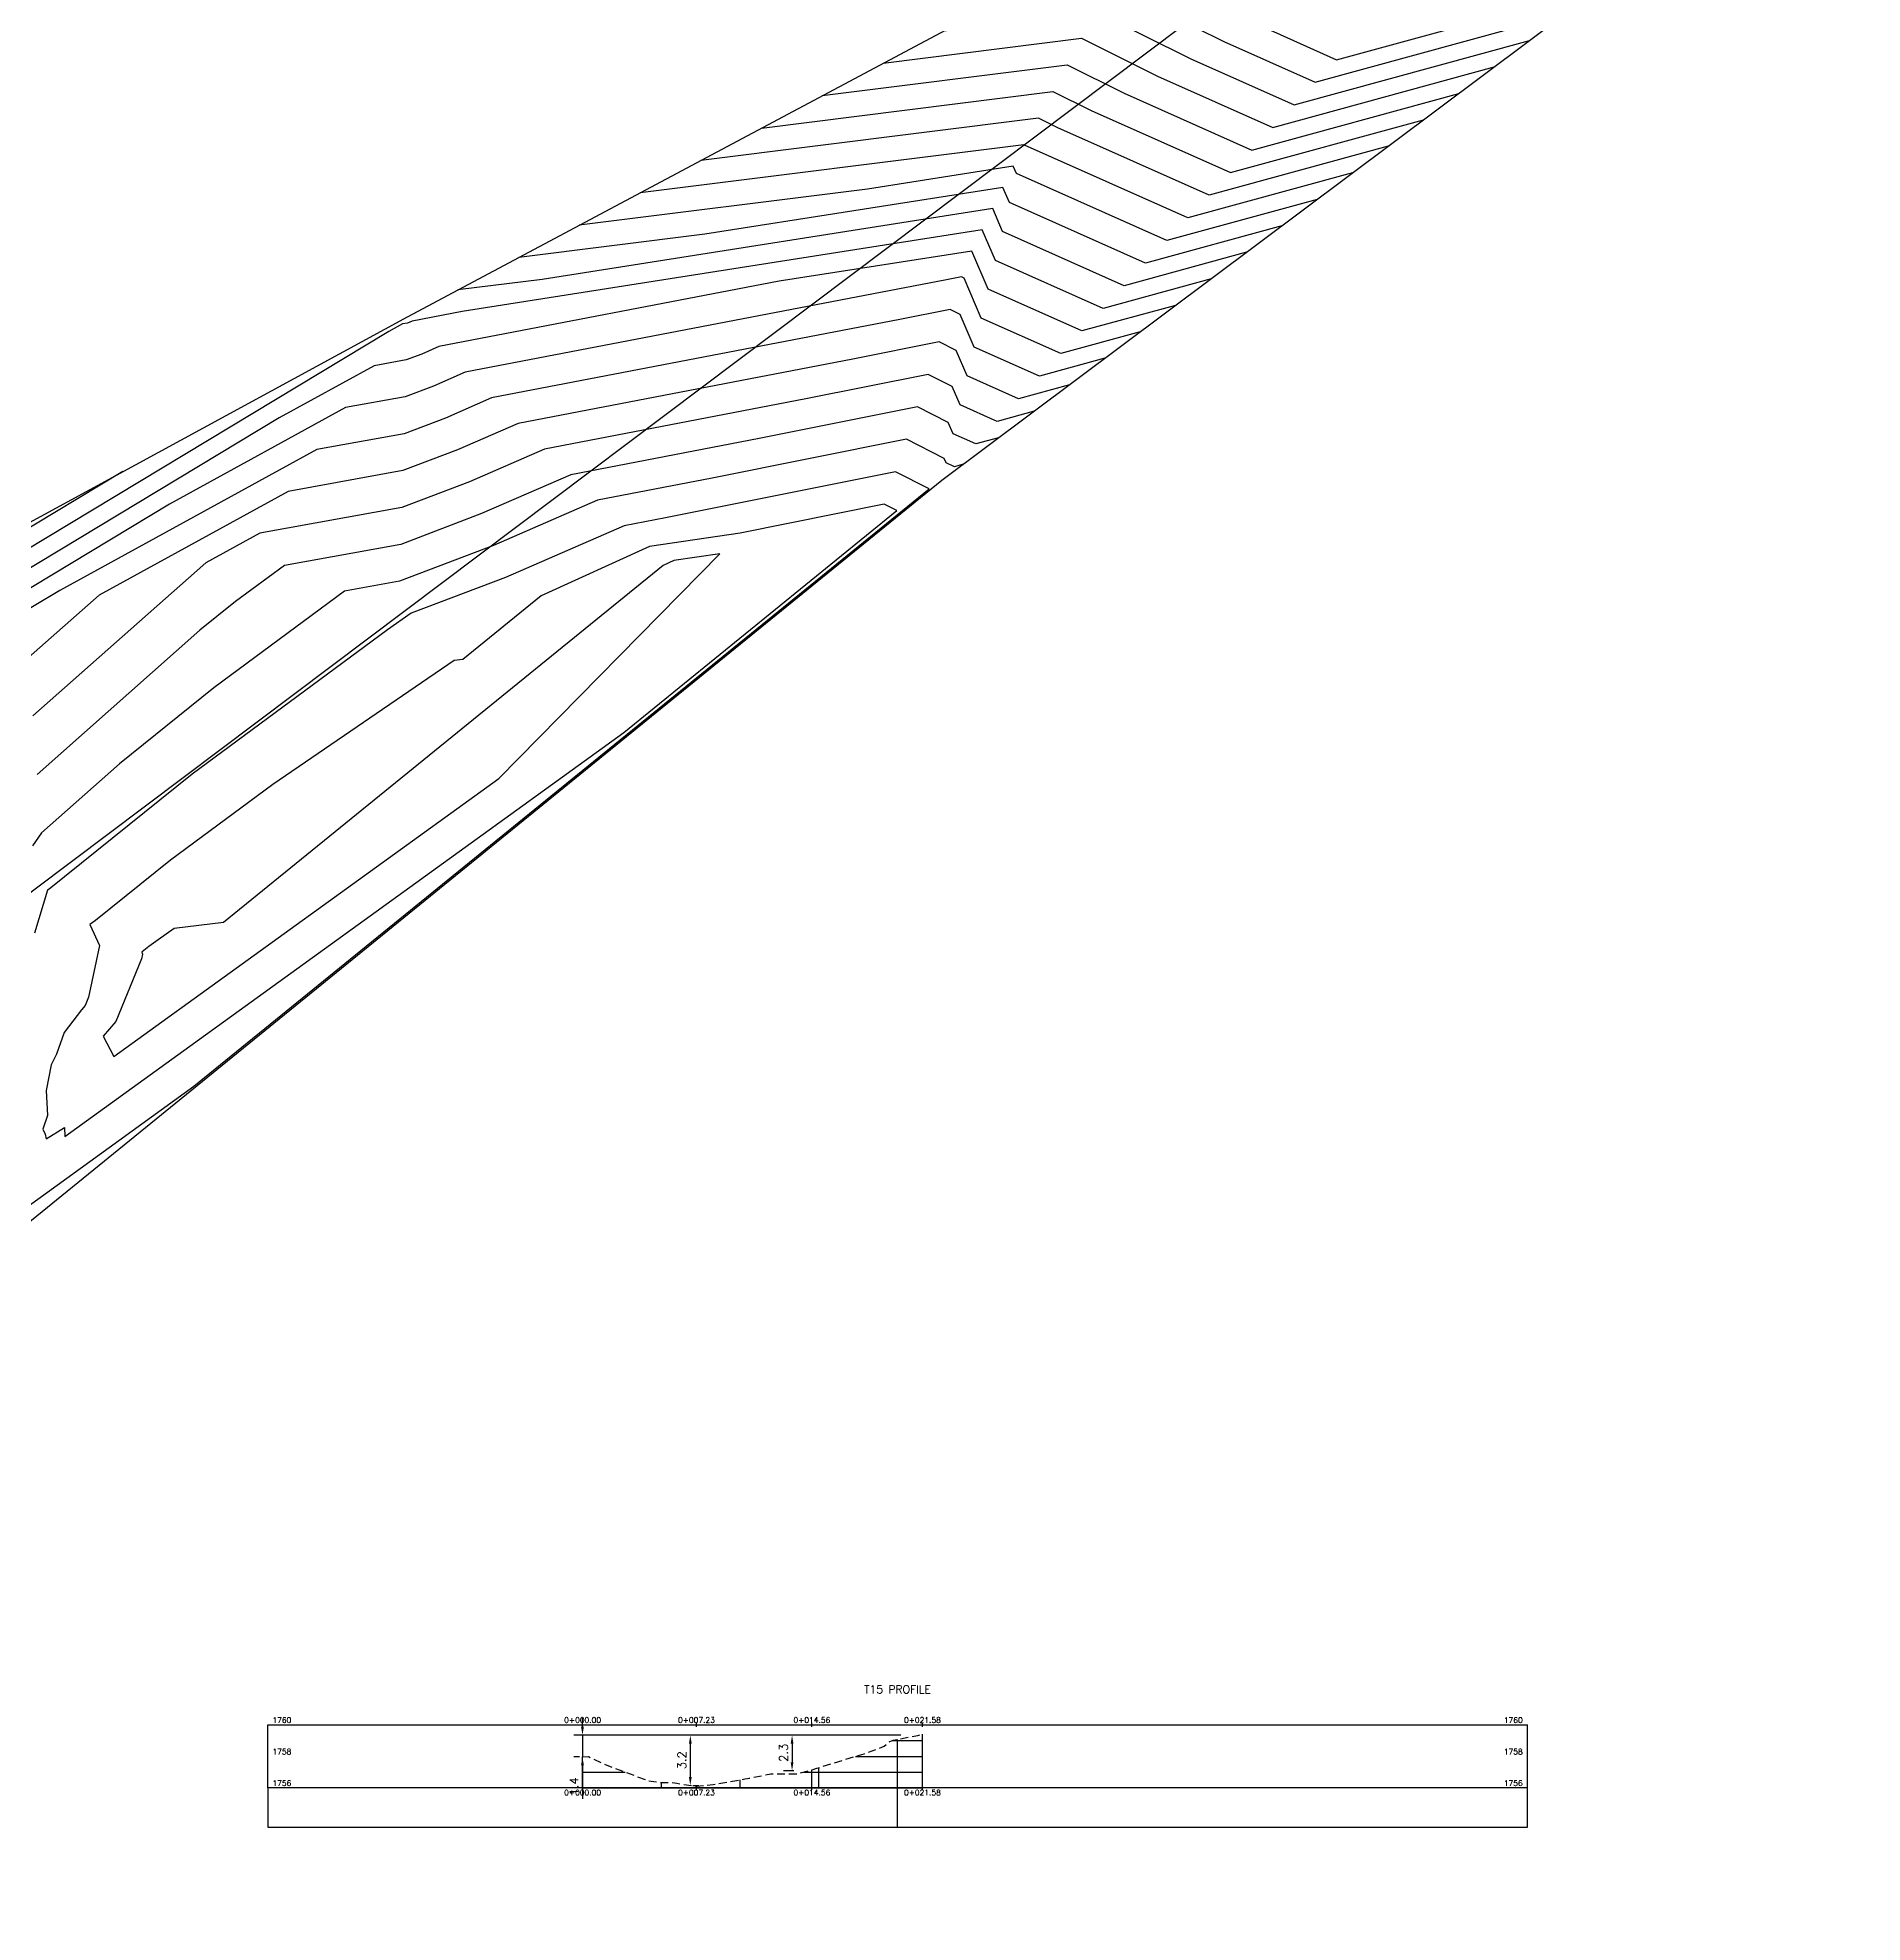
# Model space of a CAD drawing. Header units: metres. Extents: x 419533 to 423558, y 4805342 to 4807578.
# Drawn here: x 422743.2 to 422859.1, y 4807143 to 4807262.7 of the extents above; entities that cross this region are included whole.
import ezdxf

# ---------------------------------------------------------------- set-up
doc = ezdxf.new("R2010")
doc.units = ezdxf.units.M
doc.linetypes.add('DASHED', pattern=[0.75, 0.5, -0.25])
doc.linetypes.add('PHANTOM', pattern=[2.5, 1.25, -0.25, 0.25, -0.25, 0.25, -0.25])
for name, color, linetype in [('C-ROAD-PROF', 1, 'DASHED'), ('C-ROAD-PROF-GRID-GEOM', 5, 'Continuous'), ('C-ROAD-PROF-GRID-MAJR', 8, 'Continuous'), ('C-ROAD-PROF-GRID-MINR', 8, 'Continuous'), ('C-ROAD-PROF-TEXT', 11, 'Continuous'), ('C-ROAD-PROF-TICK', 7, 'Continuous'), ('C-ROAD-PROF-TITL', 11, 'Continuous'), ('C-ROAD-PROF-TTLB', 5, 'Continuous'), ('C-TINN-BNDY', 110, 'Continuous'), ('C-TOPO-MAJR', 9, 'Continuous'), ('C-TOPO-MINR', 8, 'Continuous'), ('LS', 7, 'Continuous')]:
    doc.layers.add(name, color=color, linetype=linetype)
doc.styles.get("Standard").update_dxf_attribs({"font": 'simplex.shx'})
doc.dimstyles.new('TFO75', dxfattribs={"dimscale": 3, "dimtxt": 0.18, "dimasz": 0.18, "dimexe": 0.18, "dimexo": 0.0625, "dimgap": 0.09, "dimtad": 1, "dimdec": 1, "dimzin": 0, "dimdsep": 46, "dimtxsty": 'Standard', "dimcen": 0.09, "dimse1": 1, "dimse2": 1, "dimclrd": 3, "dimclre": 3, "dimclrt": 1, "dimadec": 4, "dimazin": 0, "dimtfac": 1, "dimtdec": 1, "dimtmove": 0, "dimatfit": 3, "dimfxl": 1, "dimtolj": 1, "dimtzin": 0, "dimarcsym": 0})

# ---------------------------------------------------------------- blocks, each defined once
blk = doc.blocks.new('Susp A +0 +0')
at = {"linetype": 'PHANTOM', "flags": 128}
for points in [[(0, -11.38), (0, 11.38)], [(-11.38, 0), (11.38, 0)]]:
    blk.add_lwpolyline(points, dxfattribs=at)
at = {"flags": 128}
blk.add_lwpolyline([(-3.4, -3.4), (-3.4, 3.4), (3.4, 3.4), (3.4, -3.4)], close=True, dxfattribs=at)
at = {"layer": 'LS', "insert": (-3.27, -0.38), "char_height": 0.5158, "width": 9.1359, "attachment_point": 1}
blk.add_mtext('Susp A\\PBase +0 Leg +0', dxfattribs=at)
blk = doc.blocks.new('tower_bases_layout_1')
at = {"color": 31, "lineweight": 30, "true_color": 0xffbd7a, "elevation": 1718.01}
blk.add_lwpolyline([(423449.83, 4807399.59), (423130.59, 4807500.11), (421950.92, 4806613), (421795.04, 4806430.99), (421305.02, 4806147.04), (421305.02, 4806147.04), (420630.08, 4805770.97), (419765.16, 4805549.54), (419617.36, 4805580.09)], dxfattribs=at)
at = {"rotation": 306.94322494}
blk.add_blockref('Susp A +0 +0', (422732.21, 4807200.53, 1757.49), dxfattribs=at)
blk = doc.blocks.new('*D33')
at = {"color": 3, "lineweight": -2, "transparency": 16777216}
for p, q in [((422798, 4807154.92), (422790.55, 4807154.92)), ((422791.09, 4807154.38), (422791.09, 4807153.21)), ((422791.2, 4807152.67), (422790.55, 4807152.67))]:
    blk.add_line(p, q, dxfattribs=at)
at = {"color": 3, "transparency": 16777216}
for points in [[(422791, 4807154.38), (422791.18, 4807154.38), (422791.09, 4807154.92)], [(422791, 4807153.21), (422791.18, 4807153.21), (422791.09, 4807152.67)]]:
    blk.add_solid(points, dxfattribs=at)
at = {"layer": 'Defpoints', "color": 0, "transparency": 16777216}
for p in [(422798.19, 4807154.92), (422791.09, 4807152.67), (422791.39, 4807152.67)]:
    blk.add_point(p, dxfattribs=at)
at = {"color": 1, "transparency": 16777216, "insert": (422790.55, 4807153.8), "char_height": 0.54, "attachment_point": 5, "rotation": 90}
blk.add_mtext('\\A1;2.3', dxfattribs=at)
blk = doc.blocks.new('*D34')
at = {"color": 3, "lineweight": -2, "transparency": 16777216}
for p, q in [((422798, 4807154.92), (422784.09, 4807154.92)), ((422784.63, 4807154.38), (422784.63, 4807152.27)), ((422784.78, 4807151.73), (422785.17, 4807151.73))]:
    blk.add_line(p, q, dxfattribs=at)
at = {"color": 3, "transparency": 16777216}
for points in [[(422784.54, 4807154.38), (422784.72, 4807154.38), (422784.63, 4807154.92)], [(422784.54, 4807152.27), (422784.72, 4807152.27), (422784.63, 4807151.73)]]:
    blk.add_solid(points, dxfattribs=at)
at = {"layer": 'Defpoints', "color": 0, "transparency": 16777216}
for p in [(422798.19, 4807154.92), (422784.59, 4807151.73), (422784.63, 4807151.73)]:
    blk.add_point(p, dxfattribs=at)
at = {"color": 1, "transparency": 16777216, "insert": (422784.09, 4807153.33), "char_height": 0.54, "attachment_point": 5, "rotation": 90}
blk.add_mtext('\\A1;3.2', dxfattribs=at)
blk = doc.blocks.new('*D35')
at = {"color": 3, "lineweight": -2, "transparency": 16777216}
for p, q in [((422777.78, 4807155.46), (422777.78, 4807156)), ((422798, 4807154.92), (422777.24, 4807154.92)), ((422777.78, 4807154.92), (422777.78, 4807153.55)), ((422777.6, 4807153.55), (422777.24, 4807153.55)), ((422777.78, 4807153.01), (422777.78, 4807150.88))]:
    blk.add_line(p, q, dxfattribs=at)
at = {"color": 3, "transparency": 16777216}
for points in [[(422777.69, 4807155.46), (422777.87, 4807155.46), (422777.78, 4807154.92)], [(422777.69, 4807153.01), (422777.87, 4807153.01), (422777.78, 4807153.55)]]:
    blk.add_solid(points, dxfattribs=at)
at = {"layer": 'Defpoints', "color": 0, "transparency": 16777216}
for p in [(422798.19, 4807154.92), (422777.78, 4807153.55), (422777.79, 4807153.55)]:
    blk.add_point(p, dxfattribs=at)
at = {"color": 1, "transparency": 16777216, "insert": (422777.24, 4807151.67), "char_height": 0.54, "attachment_point": 5, "rotation": 90}
blk.add_mtext('\\A1;1.4', dxfattribs=at)
blk = doc.blocks.new('leg_extensions_profiles_1')
at = {"layer": 'C-ROAD-PROF', "color": 1, "linetype": 'DASHED', "lineweight": -3, "flags": 128}
blk.add_lwpolyline([(422777.79, 4807153.56), (422778.16, 4807153.57), (422779.12, 4807153.1), (422781.92, 4807152.05), (422782.15, 4807152), (422782.6, 4807151.94), (422782.71, 4807151.93), (422782.98, 4807151.93), (422783.47, 4807151.93), (422783.78, 4807151.87), (422785.02, 4807151.68), (422786.09, 4807151.79), (422786.25, 4807151.82), (422788.1, 4807152.15), (422788.25, 4807152.18), (422788.35, 4807152.19), (422789.74, 4807152.47), (422791.45, 4807152.48), (422792.35, 4807152.72), (422792.66, 4807152.83), (422795.66, 4807153.75), (422795.67, 4807153.75), (422795.68, 4807153.75), (422795.7, 4807153.76), (422796.95, 4807154.22), (422797.22, 4807154.48), (422797.51, 4807154.6), (422799.08, 4807154.91), (422799.37, 4807154.98)], dxfattribs=at)
at = {"layer": 'C-ROAD-PROF-GRID-GEOM', "color": 5, "linetype": 'Continuous', "lineweight": -3}
for p, q in [((422799.37, 4807151.58), (422799.37, 4807154.98)), ((422777.79, 4807151.58), (422777.79, 4807153.56)), ((422792.35, 4807151.58), (422792.35, 4807152.72)), ((422785.02, 4807151.58), (422785.02, 4807151.68))]:
    blk.add_line(p, q, dxfattribs=at)
at = {"layer": 'C-ROAD-PROF-GRID-MAJR', "color": 8, "linetype": 'Continuous', "lineweight": -3}
for p, q in [((422797.79, 4807151.58), (422797.79, 4807154.66)), ((422777.79, 4807151.58), (422777.79, 4807153.56)), ((422795.12, 4807153.58), (422799.37, 4807153.58)), ((422777.79, 4807151.58), (422799.37, 4807151.58))]:
    blk.add_line(p, q, dxfattribs=at)
at = {"layer": 'C-ROAD-PROF-GRID-MINR', "color": 8, "linetype": 'Continuous', "lineweight": -3}
for p, q in [((422797.46, 4807154.58), (422799.37, 4807154.58)), ((422777.79, 4807152.58), (422780.5, 4807152.58)), ((422787.79, 4807151.58), (422787.79, 4807152.1)), ((422791.84, 4807152.58), (422799.37, 4807152.58)), ((422792.79, 4807151.58), (422792.79, 4807152.87)), ((422782.79, 4807151.58), (422782.79, 4807151.93))]:
    blk.add_line(p, q, dxfattribs=at)
at = {"layer": 'C-ROAD-PROF-TEXT', "color": 11, "linetype": 'Continuous', "lineweight": -3}
for p, q in [((422777.79, 4807155.46), (422777.79, 4807155.71)), ((422785.02, 4807155.46), (422785.02, 4807155.71)), ((422792.35, 4807155.46), (422792.35, 4807155.71)), ((422799.37, 4807155.46), (422799.37, 4807155.71)), ((422777.79, 4807151.46), (422777.79, 4807151.71)), ((422785.02, 4807151.46), (422785.02, 4807151.71)), ((422792.35, 4807151.46), (422792.35, 4807151.71)), ((422799.37, 4807151.46), (422799.37, 4807151.71))]:
    blk.add_line(p, q, dxfattribs=at)
at = {"layer": 'C-ROAD-PROF-TICK', "color": 7, "linetype": 'Continuous', "lineweight": -3}
blk.add_line((422797.79, 4807149.08), (422797.79, 4807151.58), dxfattribs=at)
at = {"layer": 'C-ROAD-PROF-TTLB', "color": 5, "linetype": 'Continuous', "lineweight": -3}
for p, q in [((422757.79, 4807151.58), (422757.79, 4807155.58)), ((422757.79, 4807155.58), (422837.79, 4807155.58)), ((422837.79, 4807151.58), (422837.79, 4807155.58))]:
    blk.add_line(p, q, dxfattribs=at)
blk.add_3dface([(422757.79, 4807149.08), (422837.79, 4807149.08), (422837.79, 4807151.58), (422757.79, 4807151.58)], dxfattribs=at)
at = {"layer": 'C-TINN-BNDY', "color": 110, "linetype": 'Continuous', "lineweight": -3, "flags": 128}
for points in [[(422172.4, 4806802.79), (422201.44, 4806820.08), (422251.05, 4806867.23), (422301.43, 4806898.88), (422367.29, 4806957.11), (422403.82, 4806979.96), (422487.95, 4807034.01), (422492.1, 4807036.74), (422549.12, 4807073.4), (422585.79, 4807109.09), (422612.12, 4807123.21), (422670.52, 4807165.95), (422709.26, 4807207.21), (422718.19, 4807218.52), (422723.23, 4807221.36), (422766.67, 4807244.99), (422813.42, 4807269.91), (422858.13, 4807307.81), (422917.4, 4807353.92), (422940.85, 4807374.03), (422981.22, 4807401.84), (423054.78, 4807456.97)], [(423078.77, 4807461.2), (423033.14, 4807416.13), (423026.41, 4807402.94), (423023.17, 4807397.27), (422979.4, 4807374.91), (422934.17, 4807330.43), (422885.07, 4807295.41), (422877.92, 4807292.45), (422800.6, 4807234.6), (422739.16, 4807184.67), (422670.36, 4807136.21), (422640.99, 4807115.07), (422591.91, 4807092), (422552.85, 4807047.84), (422506.52, 4807013.22), (422490.82, 4807004.03), (422435.8, 4806971.81), (422359.73, 4806920.46), (422308.03, 4806873.45), (422277.37, 4806842.43), (422235.26, 4806803.92), (422183.95, 4806768.39)]]:
    blk.add_lwpolyline(points, dxfattribs=at)
at = {"layer": 'C-TOPO-MAJR', "color": 9, "linetype": 'Continuous', "lineweight": -3, "flags": 128}
for points, elevation in [([(422796.87, 4807261.09), (422809.48, 4807262.67), (422814.3, 4807260.27), (422821.62, 4807257.01), (422835.68, 4807260.85)], 1745), ([(422824.44, 4807252.44), (422814.89, 4807249.83), (422805.34, 4807254.08), (422805.14, 4807254.55), (422795.89, 4807253.1), (422777.58, 4807250.81)], 1750), ([(422813.2, 4807244.03), (422808.15, 4807242.65), (422803.11, 4807244.9), (422802.02, 4807247.43), (422801.84, 4807247.52), (422800.9, 4807247.33), (422770.33, 4807241.46), (422768.33, 4807240.59), (422766.52, 4807239.9), (422762.73, 4807239.22), (422751.55, 4807233.09), (422737.82, 4807224.82)], 1755), ([(422801.96, 4807235.62), (422801.41, 4807235.47), (422800.87, 4807235.72), (422800.75, 4807235.99), (422798.35, 4807237.21), (422786.02, 4807234.74), (422778.73, 4807233.34), (422772.13, 4807230.46), (422766.16, 4807228.19), (422762.66, 4807227.56), (422754.37, 4807221.43), (422748.37, 4807216.61), (422743.42, 4807212.22), (422742.86, 4807211.39)], 1760)]:
    blk.add_lwpolyline(points, dxfattribs=dict(at, elevation=elevation))
at = {"layer": 'C-TOPO-MINR', "color": 8, "linetype": 'Continuous', "lineweight": -3, "flags": 128}
for points, elevation in [([(422808.44, 4807267.25), (422812.23, 4807267.73), (422820.63, 4807263.56), (422825.66, 4807261.31), (422842.43, 4807265.9)], 1742), ([(422804.58, 4807265.2), (422811.32, 4807266.04), (422818.52, 4807262.46), (422824.32, 4807259.88), (422840.18, 4807264.22)], 1743), ([(422800.72, 4807263.14), (422810.4, 4807264.35), (422816.41, 4807261.37), (422822.97, 4807258.44), (422837.93, 4807262.53)], 1744), ([(422793.01, 4807259.03), (422808.56, 4807260.98), (422812.19, 4807259.18), (422820.28, 4807255.57), (422833.44, 4807259.17)], 1746), ([(422789.15, 4807256.97), (422807.65, 4807259.29), (422810.08, 4807258.08), (422818.93, 4807254.14), (422831.19, 4807257.49)], 1747), ([(422828.94, 4807255.81), (422817.58, 4807252.7), (422807.97, 4807256.98), (422806.73, 4807257.6), (422785.3, 4807254.92)], 1748), ([(422826.69, 4807254.12), (422816.23, 4807251.27), (422805.86, 4807255.89), (422805.81, 4807255.91), (422781.44, 4807252.86)], 1749), ([(422822.2, 4807250.76), (422813.54, 4807248.39), (422804.9, 4807252.25), (422804.48, 4807253.2), (422785.56, 4807250.23), (422773.73, 4807248.75)], 1751), ([(422819.95, 4807249.08), (422812.19, 4807246.96), (422804.45, 4807250.41), (422803.83, 4807251.86), (422775.23, 4807247.36), (422769.87, 4807246.69)], 1752), ([(422817.7, 4807247.4), (422810.85, 4807245.52), (422804, 4807248.57), (422803.17, 4807250.51), (422770.14, 4807245.32), (422766.96, 4807244.71), (422766.81, 4807244.64), (422766.66, 4807244.59), (422766.36, 4807244.53), (422765.48, 4807244.05), (422730.81, 4807223.16)], 1753), ([(422815.45, 4807245.71), (422809.5, 4807244.09), (422803.55, 4807246.74), (422802.51, 4807249.16), (422790.27, 4807247.24), (422768.65, 4807243.09), (422767.57, 4807242.62), (422766.59, 4807242.25), (422764.55, 4807241.88), (422758.51, 4807238.57), (422734.32, 4807223.99)], 1754), ([(422810.95, 4807242.35), (422806.8, 4807241.22), (422802.66, 4807243.06), (422801.77, 4807245.14), (422801.14, 4807245.46), (422797.93, 4807244.81), (422772.01, 4807239.84), (422769.09, 4807238.56), (422766.45, 4807237.56), (422760.92, 4807236.56), (422744.59, 4807227.61), (422741.33, 4807225.65)], 1756), ([(422808.71, 4807240.67), (422805.46, 4807239.78), (422802.21, 4807241.23), (422801.51, 4807242.85), (422800.44, 4807243.4), (422794.95, 4807242.29), (422773.69, 4807238.21), (422769.85, 4807236.54), (422766.38, 4807235.22), (422759.1, 4807233.9), (422747.09, 4807227.32), (422742.61, 4807223.35)], 1757), ([(422806.46, 4807238.99), (422804.11, 4807238.34), (422801.76, 4807239.39), (422801.26, 4807240.56), (422799.74, 4807241.33), (422791.97, 4807239.77), (422775.37, 4807236.59), (422770.61, 4807234.51), (422766.31, 4807232.87), (422757.29, 4807231.25), (422753.86, 4807229.36), (422742.88, 4807219.64)], 1758), ([(422804.21, 4807237.3), (422802.76, 4807236.91), (422801.32, 4807237.55), (422801, 4807238.28), (422799.05, 4807239.27), (422789, 4807237.26), (422777.05, 4807234.96), (422771.37, 4807232.49), (422766.24, 4807230.53), (422758.85, 4807229.2), (422755.74, 4807226.9), (422753.49, 4807225.09), (422743.15, 4807215.93)], 1759), ([(422748.59, 4807235.16), (422727.3, 4807222.33)], 1752), ([(422741.11, 4807187.46), (422753.11, 4807196.14), (422799.79, 4807234.06), (422797.65, 4807235.15), (422783.05, 4807232.22), (422780.42, 4807231.71), (422772.89, 4807228.44), (422766.91, 4807226.16), (422765.39, 4807225.12), (422752.99, 4807215.95), (422743.91, 4807208.65), (422743.81, 4807208.58), (422742.98, 4807205.84)], 1761)]:
    blk.add_lwpolyline(points, dxfattribs=dict(at, elevation=elevation))
for points, elevation in [([(422746.86, 4807206.65), (422746.49, 4807206.4), (422747.1, 4807205.07), (422746.42, 4807201.79), (422746.19, 4807201.25), (422745.97, 4807200.99), (422744.87, 4807199.55), (422744.38, 4807198.17), (422744.03, 4807197.48), (422743.73, 4807195.85), (422743.81, 4807194.28), (422743.52, 4807193.4), (422743.66, 4807193.09), (422743.73, 4807192.8), (422744.89, 4807193.51), (422744.91, 4807192.93), (422780.41, 4807218.6), (422797.75, 4807232.68), (422796.95, 4807233.09), (422787.8, 4807231.25), (422782.04, 4807230.41), (422775.16, 4807227.27), (422770.19, 4807223.22), (422769.63, 4807223.16), (422758.11, 4807215.28), (422751.62, 4807210.48), (422746.86, 4807206.65)], 1762), ([(422749.82, 4807204.66), (422749.79, 4807204.64), (422749.84, 4807204.52), (422749.78, 4807204.23), (422748.14, 4807200.24), (422747.34, 4807199.32), (422748.03, 4807198.01), (422772.46, 4807215.67), (422786.51, 4807229.94), (422783.59, 4807229.51), (422782.9, 4807229.19), (422754.99, 4807206.52), (422751.85, 4807206.14), (422750.83, 4807205.43), (422750.25, 4807205), (422749.82, 4807204.66)], 1763)]:
    blk.add_lwpolyline(points, close=True, dxfattribs=dict(at, elevation=elevation))
at = {"layer": 'C-ROAD-PROF-TEXT', "color": 11, "linetype": 'Continuous', "lineweight": -3, "char_height": 0.35}
for s, insert, attachment_point in [('1760', (422759.29, 4807155.88), 6), ('0+000.00', (422777.79, 4807155.71), 8), ('0+007.23', (422785.02, 4807155.71), 8), ('0+014.56', (422792.35, 4807155.71), 8), ('0+021.58', (422799.37, 4807155.71), 8), ('{\\C256;1760}', (422836.29, 4807155.88), 4), ('1758', (422759.29, 4807153.88), 6), ('{\\C256;1758}', (422836.29, 4807153.88), 4), ('1756', (422759.29, 4807151.88), 6), ('{\\C256;1756}', (422836.29, 4807151.88), 4), ('0+000.00', (422777.79, 4807151.46), 2), ('0+007.23', (422785.02, 4807151.46), 2), ('0+014.56', (422792.35, 4807151.46), 2), ('0+021.58', (422799.37, 4807151.46), 2)]:
    blk.add_mtext(s, dxfattribs=dict(at, insert=insert, attachment_point=attachment_point))
at = {"layer": 'C-ROAD-PROF-TITL', "color": 11, "linetype": 'Continuous', "lineweight": -3, "insert": (422797.79, 4807157.58), "char_height": 0.5, "attachment_point": 8}
blk.add_mtext('T15 PROFILE', dxfattribs=at)
for base, p1, p2, picture, middle in [((422777.78, 4807153.55), (422798.19, 4807154.92), (422777.79, 4807153.55), '*D35', (422777.24, 4807151.67)), ((422784.63, 4807151.73), (422798.19, 4807154.92), (422784.59, 4807151.73), '*D34', (422784.09, 4807153.33)), ((422791.0914, 4807152.6686), (422798.1905, 4807154.9242), (422791.3905, 4807152.6686), '*D33', (422790.5514, 4807153.7964))]:
    dim = blk.add_linear_dim(base=base, p1=p1, p2=p2, angle=90, dimstyle='TFO75')
    dim.commit()
    dim.dimension.update_dxf_attribs({"geometry": picture, "text_midpoint": middle})

msp = doc.modelspace()

# ---------------------------------------------------------------- linework, layer by layer
at = {"layer": 'C-TOPO-MAJR', "color": 9, "linetype": 'Continuous', "lineweight": -3, "flags": 128}
for points, elevation in [([(422796.87, 4807261.09), (422809.48, 4807262.67), (422814.3, 4807260.27), (422821.62, 4807257.01), (422835.68, 4807260.85)], 1745), ([(422824.44, 4807252.44), (422814.89, 4807249.83), (422805.34, 4807254.08), (422805.14, 4807254.55), (422795.89, 4807253.1), (422777.58, 4807250.81)], 1750), ([(422813.2, 4807244.03), (422808.15, 4807242.65), (422803.11, 4807244.9), (422802.02, 4807247.43), (422801.84, 4807247.52), (422800.9, 4807247.33), (422770.33, 4807241.46), (422768.33, 4807240.59), (422766.52, 4807239.9), (422762.73, 4807239.22), (422751.55, 4807233.09), (422737.82, 4807224.82)], 1755), ([(422801.96, 4807235.62), (422801.41, 4807235.47), (422800.87, 4807235.72), (422800.75, 4807235.99), (422798.35, 4807237.21), (422786.02, 4807234.74), (422778.73, 4807233.34), (422772.13, 4807230.46), (422766.16, 4807228.19), (422762.66, 4807227.56), (422754.37, 4807221.43), (422748.37, 4807216.61), (422743.42, 4807212.22), (422742.86, 4807211.39)], 1760)]:
    msp.add_lwpolyline(points, dxfattribs=dict(at, elevation=elevation))
at = {"layer": 'C-TOPO-MINR', "color": 8, "linetype": 'Continuous', "lineweight": -3, "flags": 128}
for points, elevation in [([(422808.44, 4807267.25), (422812.23, 4807267.73), (422820.63, 4807263.56), (422825.66, 4807261.31), (422842.43, 4807265.9)], 1742), ([(422804.58, 4807265.2), (422811.32, 4807266.04), (422818.52, 4807262.46), (422824.32, 4807259.88), (422840.18, 4807264.22)], 1743), ([(422800.72, 4807263.14), (422810.4, 4807264.35), (422816.41, 4807261.37), (422822.97, 4807258.44), (422837.93, 4807262.53)], 1744), ([(422793.01, 4807259.03), (422808.56, 4807260.98), (422812.19, 4807259.18), (422820.28, 4807255.57), (422833.44, 4807259.17)], 1746), ([(422789.15, 4807256.97), (422807.65, 4807259.29), (422810.08, 4807258.08), (422818.93, 4807254.14), (422831.19, 4807257.49)], 1747), ([(422828.94, 4807255.81), (422817.58, 4807252.7), (422807.97, 4807256.98), (422806.73, 4807257.6), (422785.3, 4807254.92)], 1748), ([(422826.69, 4807254.12), (422816.23, 4807251.27), (422805.86, 4807255.89), (422805.81, 4807255.91), (422781.44, 4807252.86)], 1749), ([(422822.2, 4807250.76), (422813.54, 4807248.39), (422804.9, 4807252.25), (422804.48, 4807253.2), (422785.56, 4807250.23), (422773.73, 4807248.75)], 1751), ([(422819.95, 4807249.08), (422812.19, 4807246.96), (422804.45, 4807250.41), (422803.83, 4807251.86), (422775.23, 4807247.36), (422769.87, 4807246.69)], 1752), ([(422817.7, 4807247.4), (422810.85, 4807245.52), (422804, 4807248.57), (422803.17, 4807250.51), (422770.14, 4807245.32), (422766.96, 4807244.71), (422766.81, 4807244.64), (422766.66, 4807244.59), (422766.36, 4807244.53), (422765.48, 4807244.05), (422730.81, 4807223.16)], 1753), ([(422815.45, 4807245.71), (422809.5, 4807244.09), (422803.55, 4807246.74), (422802.51, 4807249.16), (422790.27, 4807247.24), (422768.65, 4807243.09), (422767.57, 4807242.62), (422766.59, 4807242.25), (422764.55, 4807241.88), (422758.51, 4807238.57), (422734.32, 4807223.99)], 1754), ([(422810.95, 4807242.35), (422806.8, 4807241.22), (422802.66, 4807243.06), (422801.77, 4807245.14), (422801.14, 4807245.46), (422797.93, 4807244.81), (422772.01, 4807239.84), (422769.09, 4807238.56), (422766.45, 4807237.56), (422760.92, 4807236.56), (422744.59, 4807227.61), (422741.33, 4807225.65)], 1756), ([(422808.71, 4807240.67), (422805.46, 4807239.78), (422802.21, 4807241.23), (422801.51, 4807242.85), (422800.44, 4807243.4), (422794.95, 4807242.29), (422773.69, 4807238.21), (422769.85, 4807236.54), (422766.38, 4807235.22), (422759.1, 4807233.9), (422747.09, 4807227.32), (422742.61, 4807223.35)], 1757), ([(422806.46, 4807238.99), (422804.11, 4807238.34), (422801.76, 4807239.39), (422801.26, 4807240.56), (422799.74, 4807241.33), (422791.97, 4807239.77), (422775.37, 4807236.59), (422770.61, 4807234.51), (422766.31, 4807232.87), (422757.29, 4807231.25), (422753.86, 4807229.36), (422742.88, 4807219.64)], 1758), ([(422804.21, 4807237.3), (422802.76, 4807236.91), (422801.32, 4807237.55), (422801, 4807238.28), (422799.05, 4807239.27), (422789, 4807237.26), (422777.05, 4807234.96), (422771.37, 4807232.49), (422766.24, 4807230.53), (422758.85, 4807229.2), (422755.74, 4807226.9), (422753.49, 4807225.09), (422743.15, 4807215.93)], 1759), ([(422748.59, 4807235.16), (422727.3, 4807222.33)], 1752), ([(422741.11, 4807187.46), (422753.11, 4807196.14), (422799.79, 4807234.06), (422797.65, 4807235.15), (422783.05, 4807232.22), (422780.42, 4807231.71), (422772.89, 4807228.44), (422766.91, 4807226.16), (422765.39, 4807225.12), (422752.99, 4807215.95), (422743.91, 4807208.65), (422743.81, 4807208.58), (422742.98, 4807205.84)], 1761)]:
    msp.add_lwpolyline(points, dxfattribs=dict(at, elevation=elevation))
for points, elevation in [([(422746.86, 4807206.65), (422746.49, 4807206.4), (422747.1, 4807205.07), (422746.42, 4807201.79), (422746.19, 4807201.25), (422745.97, 4807200.99), (422744.87, 4807199.55), (422744.38, 4807198.17), (422744.03, 4807197.48), (422743.73, 4807195.85), (422743.81, 4807194.28), (422743.52, 4807193.4), (422743.66, 4807193.09), (422743.73, 4807192.8), (422744.89, 4807193.51), (422744.91, 4807192.93), (422780.41, 4807218.6), (422797.75, 4807232.68), (422796.95, 4807233.09), (422787.8, 4807231.25), (422782.04, 4807230.41), (422775.16, 4807227.27), (422770.19, 4807223.22), (422769.63, 4807223.16), (422758.11, 4807215.28), (422751.62, 4807210.48), (422746.86, 4807206.65)], 1762), ([(422749.82, 4807204.66), (422749.79, 4807204.64), (422749.84, 4807204.52), (422749.78, 4807204.23), (422748.14, 4807200.24), (422747.34, 4807199.32), (422748.03, 4807198.01), (422772.46, 4807215.67), (422786.51, 4807229.94), (422783.59, 4807229.51), (422782.9, 4807229.19), (422754.99, 4807206.52), (422751.85, 4807206.14), (422750.83, 4807205.43), (422750.25, 4807205), (422749.82, 4807204.66)], 1763)]:
    msp.add_lwpolyline(points, close=True, dxfattribs=dict(at, elevation=elevation))

# ---------------------------------------------------------------- block references
for name in ['leg_extensions_profiles_1', 'tower_bases_layout_1']:
    msp.add_blockref(name, (0, 0))

doc.saveas('drawing.dxf')
